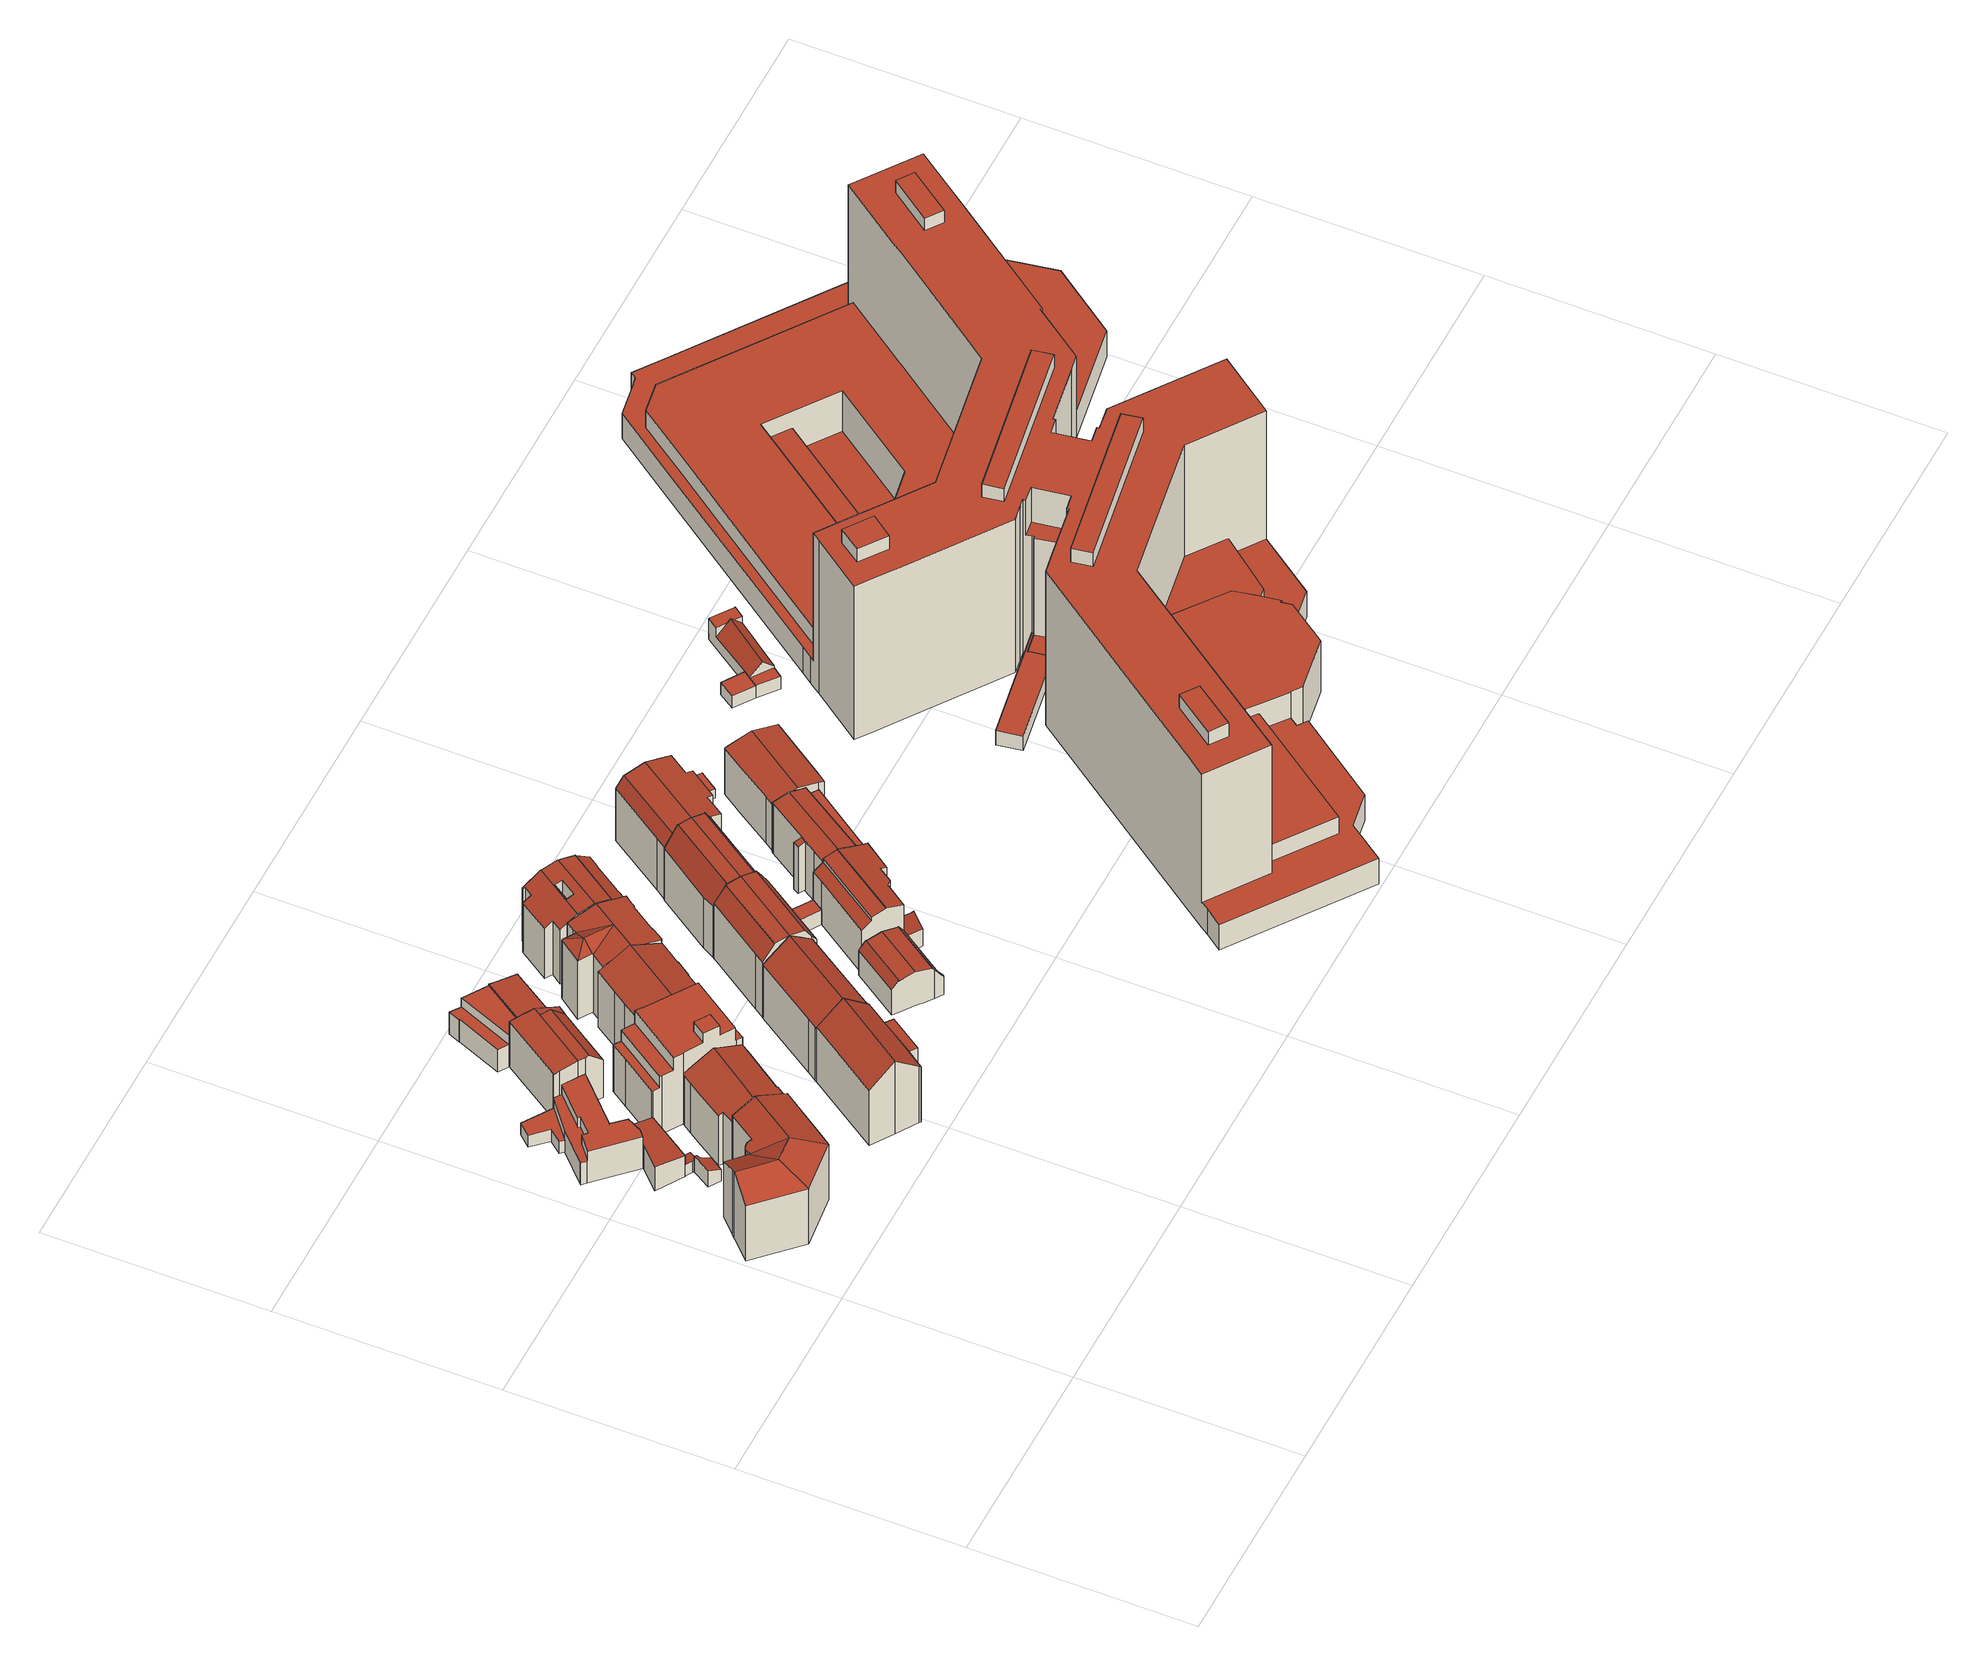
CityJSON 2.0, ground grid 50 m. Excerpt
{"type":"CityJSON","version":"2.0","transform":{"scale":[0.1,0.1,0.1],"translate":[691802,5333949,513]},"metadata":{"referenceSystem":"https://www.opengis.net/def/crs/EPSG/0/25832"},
"CityObjects":{
"building1":{"type":"Building","attributes":{"Gemeindeschluessel":"09162000","HoeheDach":"534.428","HoeheGrund":"515.010","Methode":"1000","NiedrigsteTraufeDesGebaeudes":"530.847","Geometrietyp2DReferenz":"3000","function":"31001_1000","roofType":"3100","measuredHeight":19.42,"storeysAboveGround":4},"geometry":[{"type":"MultiSurface","lod":"2","boundaries":[[[0,1,2,3,4,5]],[[6,7,8,9]],[[10,11,12,13]],[[14,15,16,17,18,19]],[[20,21,22,23]],[[24,25,26,27]],[[28,29,30,8,7,31,32]],[[2,1,33,34]],[[18,35,36,37,38,19]],[[34,33,39,40]],[[17,16,41,42,35,18]],[[32,0,5,41]],[[43,44,45,46]],[[47,28,16,15]],[[27,26,48,49]],[[50,51,7,6]],[[49,48,44,43]],[[52,47,15,14,19,38,37,20,23,4,3,2,34,40,10,13,24,27,49,43,46,50,6,9,53]],[[40,39,11,10]],[[42,41,5,22,21,36,35]],[[47,52,53,30,29,28]],[[13,12,25,24]],[[32,31,7,51,45,44,48,26,25,12,11,39,33,1,0]],[[23,22,5,4]],[[46,45,51,50]],[[37,36,21,20]],[[28,32,41,16]],[[9,8,30,53]]],"semantics":{"surfaces":[{"type":"WallSurface"},{"type":"RoofSurface"},{"type":"GroundSurface"}],"values":[0,0,0,0,0,0,1,0,0,0,1,1,0,0,0,0,0,2,0,1,0,0,1,0,0,0,1,0]}}]},
"building2":{"type":"Building","attributes":{"Gemeindeschluessel":"09162000","HoeheDach":"519.601","HoeheGrund":"515.040","Methode":"1000","NiedrigsteTraufeDesGebaeudes":"518.192","Geometrietyp2DReferenz":"3000","function":"31001_2000","roofType":"2100","measuredHeight":4.56},"geometry":[{"type":"MultiSurface","lod":"2","boundaries":[[[54,55,56,57]],[[58,59,60,61,62,56,55,63,64]],[[61,60,65,66,67,62]],[[57,56,62,67]],[[68,69,65,60,59,58]],[[68,58,64,70]],[[69,68,70,71,54,57,67,66,65]],[[64,63,55,54,71,70]]],"semantics":{"surfaces":[{"type":"WallSurface"},{"type":"RoofSurface"},{"type":"GroundSurface"}],"values":[0,1,0,0,0,0,2,0]}}]},
"building3":{"type":"Building","attributes":{"Gemeindeschluessel":"09162000","HoeheDach":"518.262","HoeheGrund":"515.070","Methode":"1000","NiedrigsteTraufeDesGebaeudes":"517.796","Geometrietyp2DReferenz":"3000","function":"31001_2000","roofType":"2100","measuredHeight":3.19},"geometry":[{"type":"MultiSurface","lod":"2","boundaries":[[[72,73,74,75,76,77]],[[78,79,80,81,82,83]],[[80,75,74,81]],[[81,74,73,82]],[[83,72,77,78]],[[79,76,75,80]],[[82,73,72,83]],[[78,77,76,79]]],"semantics":{"surfaces":[{"type":"RoofSurface"},{"type":"GroundSurface"},{"type":"WallSurface"}],"values":[0,1,2,2,2,2,2,2]}}]},
"building4":{"type":"Building","attributes":{"Gemeindeschluessel":"09162000","HoeheDach":"522.012","HoeheGrund":"515.016","Methode":"1000","NiedrigsteTraufeDesGebaeudes":"520.939","Geometrietyp2DReferenz":"3000","function":"31001_9998","roofType":"9999","measuredHeight":7,"storeysAboveGround":2},"geometry":[{"type":"MultiSurface","lod":"2","boundaries":[[[84,85,86,87,88,89,90,91]],[[92,90,89,93]],[[94,87,86,95]],[[84,96,97,85]],[[98,91,90,92]],[[99,88,87,94]],[[96,84,91,98]],[[95,86,85,97]],[[93,89,88,99]],[[97,96,98,92,93,99,94,95]]],"semantics":{"surfaces":[{"type":"RoofSurface"},{"type":"WallSurface"},{"type":"GroundSurface"}],"values":[0,1,1,1,1,1,1,1,1,2]}}]},
"building5":{"type":"Building","attributes":{"Gemeindeschluessel":"09162000","HoeheDach":"523.760","HoeheGrund":"514.744","Methode":"2000","NiedrigsteTraufeDesGebaeudes":"518.060","Geometrietyp2DReferenz":"3000","function":"31001_1000","roofType":"1000","measuredHeight":9.02,"storeysAboveGround":3},"geometry":[{"type":"MultiSurface","lod":"2","boundaries":[[[100,101,102,103]],[[104,105,106,107,108,109]],[[110,111,112,113]],[[114,115,111,110]],[[116,117,118,119]],[[113,112,106,105]],[[120,121,122,117,116]],[[123,124,125,126]],[[127,118,117,102,101,128]],[[109,108,129,130,123,126,131,132,133,122,121,134]],[[130,135,124,123]],[[108,107,136,129]],[[129,136,135,130]],[[106,112,111,115,137,138,139,125,124,135,136,107]],[[140,127,128,141]],[[104,142,120,116,119,140,141,100,103,143,144,145,114,110,113,105]],[[104,109,134,142]],[[143,103,102,133,132]],[[144,143,132,131,139,138]],[[144,138,137,145]],[[145,137,115,114]],[[142,134,121,120]],[[119,118,127,140]],[[117,122,133,102]],[[126,125,139,131]],[[141,128,101,100]]],"semantics":{"surfaces":[{"type":"WallSurface"},{"type":"RoofSurface"},{"type":"GroundSurface"}],"values":[0,0,0,0,0,0,0,0,1,1,0,0,0,1,0,2,0,0,0,0,0,0,0,0,0,0]}}]},
"building6":{"type":"Building","attributes":{"Gemeindeschluessel":"09162000","HoeheDach":"532.493","HoeheGrund":"514.980","Methode":"1000","NiedrigsteTraufeDesGebaeudes":"529.281","Geometrietyp2DReferenz":"3000","function":"31001_9998","roofType":"3100","measuredHeight":17.51,"storeysAboveGround":4},"geometry":[{"type":"MultiSurface","lod":"2","boundaries":[[[50,146,147,148]],[[149,150,151,152]],[[153,154,155,156,157,158,159,160,161,162,147,146]],[[163,164,165,53]],[[166,159,158,167]],[[156,155,168,169,170,171,172,173,174,157]],[[175,176,150,149]],[[175,177,170,169,178,176]],[[167,158,157,174]],[[162,161,160,179,180,181]],[[182,165,164,151,150,176,178,169,168,155,154]],[[152,151,164,163]],[[6,153,146,50]],[[179,160,159,166]],[[148,147,162,181]],[[183,9,182,154,153,6]],[[177,175,149,152,163,53,9,183,6,50,148,181,180,179,166,167,174,173,172,171,170]],[[53,165,182,9]]],"semantics":{"surfaces":[{"type":"WallSurface"},{"type":"RoofSurface"},{"type":"GroundSurface"}],"values":[0,0,1,0,0,0,0,0,0,0,1,0,0,0,0,0,2,0]}}]},
"building7":{"type":"Building","attributes":{"Gemeindeschluessel":"09162000","HoeheDach":"528.620","HoeheGrund":"514.672","Methode":"2000","NiedrigsteTraufeDesGebaeudes":"525.544","Geometrietyp2DReferenz":"3000","function":"31001_1000","roofType":"1000","measuredHeight":13.95,"storeysAboveGround":3},"geometry":[{"type":"MultiSurface","lod":"2","boundaries":[[[144,145,184,185]],[[186,187,188,189]],[[190,191,192]],[[186,193,194,195,187]],[[184,196,197,198,199,185]],[[200,185,199,195,194,201,202,203]],[[192,198,197]],[[143,200,203,103]],[[145,204,205,196,184]],[[204,189,188,191,190,205]],[[206,201,194,193]],[[207,202,201,206]],[[144,185,200,143]],[[204,145,144,143,103,207,206,193,186,189]],[[103,203,202,207]],[[205,190,192,197,196]],[[192,191,188,187,195,199,198]]],"semantics":{"surfaces":[{"type":"WallSurface"},{"type":"RoofSurface"},{"type":"GroundSurface"}],"values":[0,0,0,0,1,1,0,0,0,0,0,0,0,2,0,1,1]}}]},
"building8":{"type":"Building","attributes":{"Gemeindeschluessel":"09162000","HoeheDach":"538.130","HoeheGrund":"514.851","Methode":"2000","NiedrigsteTraufeDesGebaeudes":"528.398","Geometrietyp2DReferenz":"3000","function":"31001_1000","roofType":"9999","measuredHeight":23.28,"storeysAboveGround":6},"geometry":[{"type":"MultiSurface","lod":"2","boundaries":[[[208,209,210,211]],[[212,213,214,215]],[[216,217,218,219]],[[220,221,222,223,224,214,213,225,226]],[[227,222,221,228]],[[229,224,223,230]],[[215,214,224,229]],[[231,232,233,234,235,236]],[[219,218,237,238]],[[239,240,241,242]],[[243,244,245,236,235,246]],[[247,248,249,250]],[[244,251,252,245]],[[239,253,220,226,254,255,208,211,256,240]],[[216,257,243,246,258,217]],[[241,240,256,259,260,255,254,261,249,248,252,251]],[[257,242,241,251,244,243]],[[238,237,262,263]],[[225,261,254,226]],[[258,234,233,262,237,218,217]],[[230,223,222,227]],[[228,221,220,253]],[[212,250,249,261,225,213]],[[263,262,233,232]],[[247,231,236,245,252,248]],[[239,242,257,216,219,238,263,232,231,247,250,212,215,229,230,227,228,253]],[[259,210,209,260]],[[256,211,210,259]],[[260,209,208,255]],[[258,246,235,234]]],"semantics":{"surfaces":[{"type":"RoofSurface"},{"type":"WallSurface"},{"type":"GroundSurface"}],"values":[0,1,1,0,1,1,1,1,1,1,0,1,1,1,1,0,1,1,1,0,1,1,1,1,1,2,1,1,1,1]}}]},
"building9":{"type":"Building","attributes":{"Gemeindeschluessel":"09162000","HoeheDach":"535.790","HoeheGrund":"514.870","Methode":"2000","NiedrigsteTraufeDesGebaeudes":"529.957","Geometrietyp2DReferenz":"3000","function":"31001_1000","roofType":"3100","measuredHeight":20.92,"storeysAboveGround":5},"geometry":[{"type":"MultiSurface","lod":"2","boundaries":[[[264,265,266,267]],[[268,269,267,266]],[[270,271,272,273,274]],[[275,276,277,278,279,268,266,265,271,270,280,281]],[[275,281,282,283,284]],[[264,267,269,285,273,272]],[[270,274,286,280]],[[272,271,265,264]],[[277,287,288,278]],[[280,286,282,281]],[[289,284,283,290]],[[291,288,287,282,286,274,273,285]],[[277,276,289,290,287]],[[278,288,291,279]],[[268,279,291,285,269]],[[275,284,289,276]],[[283,282,287,290]]],"semantics":{"surfaces":[{"type":"WallSurface"},{"type":"GroundSurface"},{"type":"RoofSurface"}],"values":[0,0,0,1,0,2,0,0,0,0,2,2,0,0,0,0,0]}}]},
"building10":{"type":"Building","attributes":{"Gemeindeschluessel":"09162000","HoeheDach":"523.573","HoeheGrund":"514.612","Methode":"2000","NiedrigsteTraufeDesGebaeudes":"521.013","Geometrietyp2DReferenz":"3000","function":"31001_1000","roofType":"1000","measuredHeight":8.96},"geometry":[{"type":"MultiSurface","lod":"2","boundaries":[[[292,293,294,295,296]],[[297,298,299,300]],[[301,302,303,304]],[[296,295,305,306]],[[307,308,309,310,302,301]],[[300,299,293,292]],[[294,309,308,311,305,295]],[[312,311,308,307]],[[304,303,298,297]],[[294,293,310,309]],[[306,305,311,312]],[[299,298,303,302,310,293]],[[307,301,304,297,300,292,296,306,312]]],"semantics":{"surfaces":[{"type":"WallSurface"},{"type":"RoofSurface"},{"type":"GroundSurface"}],"values":[0,0,0,0,0,0,1,0,0,0,0,1,2]}}]},
"building11":{"type":"Building","attributes":{"Gemeindeschluessel":"09162000","HoeheDach":"523.957","HoeheGrund":"514.754","Methode":"1000","NiedrigsteTraufeDesGebaeudes":"523.348","Geometrietyp2DReferenz":"3000","function":"31001_2000","roofType":"1000","measuredHeight":9.2},"geometry":[{"type":"MultiSurface","lod":"2","boundaries":[[[313,314,315,316]],[[317,318,319,320]],[[317,314,313,318]],[[317,320,321,315,314]],[[316,315,321,322]],[[319,322,321,320]],[[318,313,316,322,319]]],"semantics":{"surfaces":[{"type":"WallSurface"},{"type":"GroundSurface"},{"type":"RoofSurface"}],"values":[0,0,0,1,0,0,2]}}]},
"building12":{"type":"Building","attributes":{"Gemeindeschluessel":"09162000","HoeheDach":"534.370","HoeheGrund":"514.901","Methode":"2000","NiedrigsteTraufeDesGebaeudes":"530.860","Geometrietyp2DReferenz":"3000","function":"31001_1000","roofType":"3100","measuredHeight":19.47,"storeysAboveGround":4},"geometry":[{"type":"MultiSurface","lod":"2","boundaries":[[[250,323,324,247]],[[325,326,327,328]],[[329,330,331,332,333,334,324,323]],[[335,331,330,336,337]],[[338,333,332,339]],[[212,213,329,323,250]],[[340,341,342,343]],[[213,344,342,341,327,326,345,336,330,329]],[[328,327,341,340]],[[343,342,344,215]],[[247,324,334,346]],[[337,336,345,347]],[[346,334,333,338]],[[215,344,213,212]],[[339,332,331,335]],[[335,337,347,325,328,340,343,215,212,250,247,346,338,339]],[[347,345,326,325]]],"semantics":{"surfaces":[{"type":"WallSurface"},{"type":"RoofSurface"},{"type":"GroundSurface"}],"values":[0,0,1,0,0,0,0,1,0,0,0,0,0,0,0,2,0]}}]},
"building13":{"type":"Building","attributes":{"Gemeindeschluessel":"09162000","HoeheDach":"535.218","HoeheGrund":"514.870","Methode":"2000","NiedrigsteTraufeDesGebaeudes":"530.348","Geometrietyp2DReferenz":"3000","function":"31001_9998","roofType":"3100","measuredHeight":20.35,"storeysAboveGround":5},"geometry":[{"type":"MultiSurface","lod":"2","boundaries":[[[348,349,350,351,352,353,354,355]],[[265,356,357,358]],[[359,360,351,350,361,362]],[[359,362,363,364]],[[274,363,362,361,350,349,348,365]],[[366,365,348,355,367,357,356]],[[368,270,274,365,366,271]],[[358,357,367,369]],[[360,359,364,270,368,271,265,358,369,354,353,352,351]],[[369,367,355,354]],[[271,366,356,265]],[[364,363,274,270]]],"semantics":{"surfaces":[{"type":"WallSurface"},{"type":"RoofSurface"},{"type":"GroundSurface"}],"values":[0,0,0,0,1,1,0,0,2,0,0,0]}}]},
"building14":{"type":"Building","attributes":{"Gemeindeschluessel":"09162000","HoeheDach":"533.520","HoeheGrund":"514.950","Methode":"2000","NiedrigsteTraufeDesGebaeudes":"531.768","Geometrietyp2DReferenz":"3000","function":"31001_1000","roofType":"3100","measuredHeight":18.57,"storeysAboveGround":4},"geometry":[{"type":"MultiSurface","lod":"2","boundaries":[[[370,371,372,373,374]],[[375,373,372,376,377,378,379,380]],[[381,382,380,379]],[[383,384,385,386,387,388,389,390,391,392,393,394,395,396,397,398,399,400,381,379,378,377,376,401,402,403,404,405]],[[406,407,408,409,410,411,412,413,414,415,416,417,418,419,420,370,421,422]],[[405,418,417,383]],[[423,374,424]],[[390,389,388,387,386,385,415,414,413,412,411,410]],[[372,371,425,402,401,376]],[[402,425,426,403]],[[370,374,423,427,428]],[[393,407,406,394]],[[419,418,405,404,403,426]],[[392,408,407,393]],[[391,409,408,392]],[[400,399,398,427,423,424,382,381]],[[374,373,375]],[[424,374,375,380,382]],[[390,410,409,391]],[[384,416,415,385]],[[422,421,370,428,429]],[[395,394,406,422,429,396]],[[429,428,427,398,397,396]],[[370,420,419,426,425,371]],[[383,417,416,384]]],"semantics":{"surfaces":[{"type":"RoofSurface"},{"type":"WallSurface"},{"type":"GroundSurface"}],"values":[0,1,1,2,0,1,0,1,1,1,0,1,1,1,1,1,0,0,1,1,0,1,1,0,1]}}]},
"building15":{"type":"Building","attributes":{"Gemeindeschluessel":"09162000","HoeheDach":"535.243","HoeheGrund":"515.030","Methode":"2000","NiedrigsteTraufeDesGebaeudes":"530.385","Geometrietyp2DReferenz":"3000","function":"31001_9998","roofType":"3100","measuredHeight":20.21,"storeysAboveGround":4},"geometry":[{"type":"MultiSurface","lod":"2","boundaries":[[[430,431,432,433,434]],[[435,436,437,438,439,440,441,442]],[[443,444,445,348]],[[430,446,447,431]],[[348,445,447,446]],[[448,439,438,449]],[[450,437,436,451]],[[452,440,439,448]],[[443,442,441,444]],[[449,438,437,450]],[[451,436,435,453]],[[454,434,433,455]],[[456,457,458,453,435,442,443,348,446,430,434,454]],[[455,433,432,459]],[[445,444,441,440,452,460,461,462,459,432,431,447]],[[449,450,451,453,458,457,456,454,455,459,462,461,460,452,448]]],"semantics":{"surfaces":[{"type":"RoofSurface"},{"type":"WallSurface"},{"type":"GroundSurface"}],"values":[0,0,0,1,0,1,1,1,1,1,1,1,1,1,1,2]}}]},
"building16":{"type":"Building","attributes":{"Gemeindeschluessel":"09162000","HoeheDach":"524.467","HoeheGrund":"514.767","Methode":"2000","NiedrigsteTraufeDesGebaeudes":"519.851","Geometrietyp2DReferenz":"3000","function":"31001_9998","roofType":"3100","measuredHeight":9.7,"storeysAboveGround":2},"geometry":[{"type":"MultiSurface","lod":"2","boundaries":[[[463,464,465,466,467,468,469,470,471,472,473,474]],[[475,463,474,476,477]],[[478,479,480,481]],[[482,477,476,483]],[[484,485,467,466,486,487]],[[488,465,464,489]],[[469,468,490,491]],[[492,493,494,495,491,490]],[[464,463,475,489]],[[480,479,493,492,490,468,467,485,484]],[[483,476,474,473]],[[491,495,494,478,481,496,497,498,499,482,483,473,472,471,470,469]],[[499,498,497,496,481,480,484,487,500,488,489,475,477,482]],[[500,487,486,466,465,488]],[[494,493,479,478]]],"semantics":{"surfaces":[{"type":"WallSurface"},{"type":"RoofSurface"},{"type":"GroundSurface"}],"values":[0,1,0,0,0,1,0,0,0,1,0,2,0,1,0]}}]},
"building17":{"type":"Building","attributes":{"Gemeindeschluessel":"09162000","HoeheDach":"533.810","HoeheGrund":"514.920","Methode":"2000","NiedrigsteTraufeDesGebaeudes":"529.247","Geometrietyp2DReferenz":"3000","function":"31001_1000","roofType":"3100","measuredHeight":18.89,"storeysAboveGround":4},"geometry":[{"type":"MultiSurface","lod":"2","boundaries":[[[501,502,503,504]],[[505,506,502,501]],[[507,508,509,510,511,512,513,514,515]],[[516,517,518,519]],[[520,508,507,521]],[[522,510,509,523]],[[524,525,522,523,520,521,526,527,528,516,519,529,505,501,504,530,531,532,533,534,535,536],[537,538,539,540]],[[523,509,508,520]],[[517,541,542,543,544,545,503,502,506,546,518]],[[538,547,548,539]],[[536,513,512,524]],[[524,512,511,525]],[[529,546,506,505]],[[514,549,550,515]],[[551,552,553,554],[547,555,556,548]],[[537,555,547,538]],[[530,545,544,531]],[[531,544,543,532]],[[525,511,510,522]],[[528,527,526,521,507,515,550,551,554,541,517,516]],[[519,518,546,529]],[[539,548,556,540]],[[542,553,552,549,514,513,536,535,534,533,532,543]],[[540,556,555,537]],[[504,503,545,530]],[[550,549,552,551]],[[553,542,541,554]]],"semantics":{"surfaces":[{"type":"WallSurface"},{"type":"RoofSurface"},{"type":"GroundSurface"}],"values":[0,0,1,0,0,0,2,0,1,0,0,0,0,0,1,0,0,0,0,0,0,0,0,0,0,1,0]}}]},
"building18":{"type":"Building","attributes":{"Gemeindeschluessel":"09162000","HoeheDach":"519.080","HoeheGrund":"514.910","Methode":"2000","NiedrigsteTraufeDesGebaeudes":"519.080","Geometrietyp2DReferenz":"3000","function":"31001_2000","roofType":"1000","measuredHeight":4.17},"geometry":[{"type":"MultiSurface","lod":"2","boundaries":[[[557,558,559,560,561]],[[562,563,559,558]],[[564,565,566,563,562]],[[566,565,561,560,559,563]],[[561,565,564,557]],[[557,564,562,558]]],"semantics":{"surfaces":[{"type":"GroundSurface"},{"type":"WallSurface"},{"type":"RoofSurface"}],"values":[0,1,2,1,1,1]}}]},
"building19":{"type":"Building","attributes":{"Gemeindeschluessel":"09162000","HoeheDach":"535.303","HoeheGrund":"514.930","Methode":"2000","NiedrigsteTraufeDesGebaeudes":"529.538","Geometrietyp2DReferenz":"3000","function":"31001_9998","roofType":"3100","measuredHeight":20.37,"storeysAboveGround":5},"geometry":[{"type":"MultiSurface","lod":"2","boundaries":[[[567,568,569,570,571,572]],[[573,574,575,576,577,578,579]],[[580,568,567,581]],[[582,572,571,583]],[[584,585,586,587,588,589,590,582,583,591,592,593,594,578,577,576]],[[583,571,570,591]],[[585,595,596,586]],[[597,596,595,598,575,574,599]],[[600,601,580,581]],[[602,573,579,601,600]],[[591,570,569,592]],[[602,599,574,573]],[[580,601,579,578,594,593,592,569,568]],[[590,589,588,587,586,596,597,599,602,600,581,567,572,582]],[[585,584,576,575,598,595]]],"semantics":{"surfaces":[{"type":"RoofSurface"},{"type":"WallSurface"},{"type":"GroundSurface"}],"values":[0,1,1,1,2,1,1,0,0,0,1,1,1,1,1]}}]},
"building20":{"type":"Building","attributes":{"Gemeindeschluessel":"09162000","HoeheDach":"519.930","HoeheGrund":"514.910","Methode":"1000","NiedrigsteTraufeDesGebaeudes":"518.707","Geometrietyp2DReferenz":"3000","function":"31001_2000","roofType":"1000","measuredHeight":5.02},"geometry":[{"type":"MultiSurface","lod":"2","boundaries":[[[603,604,605,606,607,608]],[[609,610,611,612,613,614]],[[615,616,617,618,619,620]],[[604,603,620,619,618,613,612,611,621,622,605]],[[618,617,614,613]],[[623,624,622,621,611,610]],[[622,624,606,605]],[[603,608,615,620]],[[608,607,606,624,623,610,609,614,617,616,615]]],"semantics":{"surfaces":[{"type":"WallSurface"},{"type":"GroundSurface"},{"type":"RoofSurface"}],"values":[0,0,0,1,0,0,0,0,2]}}]},
"building21":{"type":"Building","attributes":{"Gemeindeschluessel":"09162000","HoeheDach":"530.688","HoeheGrund":"514.920","Methode":"2000","NiedrigsteTraufeDesGebaeudes":"527.194","Geometrietyp2DReferenz":"3000","function":"31001_9998","roofType":"2100","measuredHeight":15.77,"storeysAboveGround":3},"geometry":[{"type":"MultiSurface","lod":"2","boundaries":[[[625,626,627,628]],[[629,630,620,631,632,633,634,635,636,637]],[[613,638,639,618]],[[640,641,626,625]],[[633,632,642,643]],[[628,627,644,645]],[[637,636,646,557]],[[613,645,644,647,638]],[[633,643,648,649,650,634]],[[643,642,651,652,653,654,648]],[[635,634,650,655]],[[625,628,645,613,618,620,630,629,637,557,561,656,657,654,653,652,658,640]],[[655,650,649,657,656,561,659]],[[618,639,631,620]],[[660,641,640,658,652,651]],[[557,646,659,561]],[[657,649,648,654]],[[635,655,659,646,636]],[[631,639,638,647,644,627,626,641,660,651,642,632]]],"semantics":{"surfaces":[{"type":"WallSurface"},{"type":"RoofSurface"},{"type":"GroundSurface"}],"values":[0,0,0,0,0,0,0,0,1,0,0,2,0,0,0,0,0,1,1]}}]},
"building22":{"type":"Building","attributes":{"Gemeindeschluessel":"09162000","HoeheDach":"528.597","HoeheGrund":"514.663","Methode":"2000","NiedrigsteTraufeDesGebaeudes":"528.132","Geometrietyp2DReferenz":"3000","function":"51009_1610","roofType":"2100","measuredHeight":13.93},"geometry":[{"type":"MultiSurface","lod":"2","boundaries":[[[661,662,663,664]],[[665,666,662,661]],[[666,667,663,662]],[[668,667,666,665]],[[664,663,667,668]],[[661,664,668,665]]],"semantics":{"surfaces":[{"type":"WallSurface"},{"type":"RoofSurface"},{"type":"GroundSurface"}],"values":[0,0,1,0,0,2]}}]},
"building23":{"type":"Building","attributes":{"Gemeindeschluessel":"09162000","HoeheDach":"533.911","HoeheGrund":"514.864","Methode":"2000","NiedrigsteTraufeDesGebaeudes":"529.845","Geometrietyp2DReferenz":"3000","function":"31001_1000","roofType":"3100","measuredHeight":19.05,"storeysAboveGround":4},"geometry":[{"type":"MultiSurface","lod":"2","boundaries":[[[592,578,669,670,671]],[[670,672,673,674,675,671]],[[676,677,678,576]],[[678,677,679,680,681,682,683,684,685,686,687]],[[688,679,677,676]],[[689,675,674,690]],[[691,682,681,692]],[[578,576,678,687,669]],[[690,674,673,693]],[[694,693,673,672,686,685]],[[695,684,683,696]],[[592,671,675,689]],[[696,683,682,691]],[[578,592,689,690,693,694,695,696,691,692,697,688,676,576]],[[669,687,686,672,670]],[[697,680,679,688]],[[692,681,680,697]],[[694,685,684,695]]],"semantics":{"surfaces":[{"type":"WallSurface"},{"type":"RoofSurface"},{"type":"GroundSurface"}],"values":[0,1,0,1,0,0,0,0,0,0,0,0,0,2,1,0,0,0]}}]},
"building24":{"type":"Building","attributes":{"Gemeindeschluessel":"09162000","HoeheDach":"529.483","HoeheGrund":"514.430","Methode":"2000","NiedrigsteTraufeDesGebaeudes":"526.352","Geometrietyp2DReferenz":"3000","function":"31001_9998","roofType":"3100","measuredHeight":15.05,"storeysAboveGround":3},"geometry":[{"type":"MultiSurface","lod":"2","boundaries":[[[698,699,700,701,702,703]],[[704,705,703,702]],[[706,707,708,709]],[[710,711,712,713,714,715,716,706,709,717,704,702,701,700,718,719,720]],[[710,721,722,711]],[[715,723,724,716]],[[720,725,721,710]],[[717,726,705,704]],[[714,713,727,728,723,715]],[[709,708,726,717]],[[712,711,722,729,730,727,713]],[[731,732,730,729]],[[722,721,725,731,729]],[[733,732,731,725,720,719,718,700,699]],[[723,728,698,703,705,726,708,707,724]],[[727,730,732,733,699,698,728]],[[716,724,707,706]]],"semantics":{"surfaces":[{"type":"WallSurface"},{"type":"GroundSurface"},{"type":"RoofSurface"}],"values":[0,0,0,1,0,0,0,0,0,0,0,0,2,0,2,2,0]}}]},
"building25":{"type":"Building","attributes":{"Gemeindeschluessel":"09162000","HoeheDach":"529.560","HoeheGrund":"514.790","Methode":"2000","NiedrigsteTraufeDesGebaeudes":"528.041","Geometrietyp2DReferenz":"3000","function":"31001_1000","roofType":"3100","measuredHeight":14.77,"storeysAboveGround":3},"geometry":[{"type":"MultiSurface","lod":"2","boundaries":[[[734,735,736,737]],[[738,739,740,741,742,743]],[[744,745,746,747,740,739,738,748]],[[749,750,751,736,735,752,746,745]],[[753,748,738,743]],[[754,752,735,734]],[[737,736,751,755]],[[737,755,756,757,758,759,753,743,742,741,760,761,754,734]],[[759,744,748,753]],[[755,751,750,756]],[[758,757,756,750,749,745,744,759]],[[747,746,752,754,761,760,741,740]]],"semantics":{"surfaces":[{"type":"WallSurface"},{"type":"RoofSurface"},{"type":"GroundSurface"}],"values":[0,0,1,1,0,0,0,2,0,0,0,0]}}]},
"building26":{"type":"Building","attributes":{"Gemeindeschluessel":"09162000","HoeheDach":"517.375","HoeheGrund":"514.870","Methode":"1000","NiedrigsteTraufeDesGebaeudes":"517.375","Geometrietyp2DReferenz":"3000","function":"31001_2000","roofType":"1000","measuredHeight":2.5},"geometry":[{"type":"MultiSurface","lod":"2","boundaries":[[[762,763,764,765,766,767]],[[768,763,762,767,769,770,771,772]],[[766,773,774,770,769,767]],[[765,764,775,776,777,774,773,766]],[[763,768,772,776,775,764]],[[777,776,772,771,770,774]]],"semantics":{"surfaces":[{"type":"WallSurface"},{"type":"GroundSurface"},{"type":"RoofSurface"}],"values":[0,1,0,2,0,0]}}]},
"building27":{"type":"Building","attributes":{"Gemeindeschluessel":"09162000","HoeheDach":"518.490","HoeheGrund":"514.970","Methode":"2000","NiedrigsteTraufeDesGebaeudes":"518.490","Geometrietyp2DReferenz":"3000","function":"31001_2000","roofType":"1000","measuredHeight":3.52},"geometry":[{"type":"MultiSurface","lod":"2","boundaries":[[[778,779,780,781]],[[781,780,782,783]],[[784,785,779,778]],[[780,779,785,782]],[[783,784,778,781]],[[783,782,785,784]]],"semantics":{"surfaces":[{"type":"WallSurface"},{"type":"RoofSurface"},{"type":"GroundSurface"}],"values":[0,0,0,1,2,0]}}]},
"building28":{"type":"Building","attributes":{"Gemeindeschluessel":"09162000","HoeheDach":"520.070","HoeheGrund":"515.970","Methode":"2000","NiedrigsteTraufeDesGebaeudes":"520.070","Geometrietyp2DReferenz":"3000","function":"51009_1610","roofType":"1000","measuredHeight":4.1},"geometry":[{"type":"MultiSurface","lod":"2","boundaries":[[[786,787,788,789]],[[789,788,790,791]],[[791,790,792,793]],[[794,795,796,797]],[[797,796,798,799]],[[799,798,800,801]],[[793,792,795,794]],[[799,801,786,789,791,793,794,797]],[[801,800,787,786]],[[796,795,792,790,788,787,800,798]]],"semantics":{"surfaces":[{"type":"WallSurface"},{"type":"GroundSurface"},{"type":"RoofSurface"}],"values":[0,0,0,0,0,0,0,1,0,2]}}]},
"building29":{"type":"Building","attributes":{"Gemeindeschluessel":"09162000","HoeheDach":"521.635","HoeheGrund":"514.919","Methode":"2000","NiedrigsteTraufeDesGebaeudes":"518.222","Geometrietyp2DReferenz":"3000","function":"31001_2000","roofType":"3100","measuredHeight":6.72},"geometry":[{"type":"MultiSurface","lod":"2","boundaries":[[[802,803,804,805,806,807,808,809]],[[807,806,810,811,812]],[[806,805,810]],[[813,810,805,804,814,815,816]],[[813,816,817]],[[818,814,804,803]],[[813,811,810]],[[813,817,819,820,812,811]],[[802,821,822,823,818,803]],[[802,809,824,821]],[[817,816,815,823,822,819]],[[814,818,823,815]],[[822,821,824,825,820,819]],[[825,808,807,812,820]],[[825,824,809,808]]],"semantics":{"surfaces":[{"type":"WallSurface"},{"type":"RoofSurface"},{"type":"GroundSurface"}],"values":[0,1,0,1,0,0,0,1,2,0,0,0,0,0,1]}}]},
"building30":{"type":"Building","attributes":{"name":"Europäisches Patentamt","Gemeindeschluessel":"09162000","HoeheDach":"561.860","HoeheGrund":"513.676","Methode":"2000","NiedrigsteTraufeDesGebaeudes":"514.190","Geometrietyp2DReferenz":"3000","function":"31001_3000","roofType":"1000","measuredHeight":48.18,"storeysAboveGround":11},"geometry":[{"type":"MultiSurface","lod":"2","boundaries":[[[826,827,828,829,830,831]],[[832,833,834,835,836,837,838]],[[839,840,841,842]],[[843,844,845,846]],[[847,848,849,850]],[[851,852,844,843]],[[853,854,855,856,857,858,859,860,861,862,863]],[[864,865,866,867]],[[868,869,870,871,872,873,874,875,876,877,878,879,880]],[[881,880,879,882,883,884,885]],[[886,887,888,889]],[[890,891,892,893]],[[894,895,896,897,898,899,900]],[[901,902,903,904,905,906,907]],[[908,909,910,911]],[[912,913,914,915]],[[916,790,788,917]],[[918,919,920,921]],[[922,923,924,925]],[[926,927,928,929]],[[930,790,916,931,932,933,934]],[[935,936,840,839]],[[937,938,939,940]],[[941,942,943,944,945,946,947]],[[893,948,949,950,890]],[[951,952,953,954,955,956,957,958]],[[959,960,855,854]],[[961,962,963,964]],[[959,965,966,967,968,969,970,971,972,973,974,975,960]],[[976,977,933,932]],[[978,979,980,981]],[[982,983,984,985]],[[962,986,987,988,989,990,894,900,991,965,959,854,853,963]],[[930,934,992,993]],[[994,995,996,997,998,977,976]],[[999,1000,1001,1002]],[[1003,1004,1005,1006]],[[1007,989,988,1008]],[[1009,1010,1011,1012]],[[890,950,1013,891]],[[1006,1005,1014,1015]],[[1016,1017,1018,1019,1020,1021,1022,1023,1024,1025,1026,1027,1028]],[[1029,1030,1031,1032]],[[926,1033,1034,1035,1036,927]],[[894,990,1037,1038,1039,1040,895]],[[1041,943,983,982]],[[1032,1031,1042,1043]],[[897,896,895,1040,1044,1045,866,865,1046,1047,1048,1049,1050,1051]],[[1052,1053,909,908]],[[889,888,831,830]],[[1053,1054,910,909]],[[883,882,951,958]],[[1043,1042,1055,1056]],[[1057,1058,936,935]],[[1059,1056,1055,1060,1061,1035,1034]],[[961,1062,1063,987,986,962]],[[934,933,977,998,1064,1065,1066,1067,1068,1069,992]],[[877,1070,1071,923,922,1072,1073,878]],[[1074,1075,1011,1010]],[[1065,1076,1077,1066]],[[1078,1079,1080,1081,1082,1083,1084]],[[948,1085,1086,1087]],[[981,980,887,886]],[[1088,921,920,1089]],[[1008,988,987,1063]],[[915,914,1090,1091,1092,828,827]],[[1093,1051,1050,1094]],[[938,937,1095,1096,1097,1098,1099]],[[1006,1015,1100,1029,1032,1043,1056,1059,1034,1033,926,929,1101,1098,1097,1096,907,906,905,834,833,832,1081,1080,1079,1102,847,850,1103,1041,982,985,1104,1105,864,867,1106,1107,1039,1038,1037,1007,1008,1063,1062,961,964,863,862,861,860,859,1108,1109,995,994,976,932,931,916,917,1110,1111,1112,1113,1114,1115,1116,1117,1118,1119,1120,885,884,883,958,957,956,955,978,981,886,889,830,829,828,1092,1091,1003]],[[960,975,974,973,972,971,1121,946,945,944,1122,849,848,1123,1078,1084,1124,939,938,1099,1125,928,927,1036,1035,1061,1126,1127,1128,1021,1020,1019,1018,1017,1016,872,871,870,869,868,880,881,1129,1130,1131,1132,1133,1134,1135,1136,1077,1076,1137,997,996,1138,1139,858,857,856,855],[1089,1140,1141,1088],[911,1142,1052,908],[839,842,1057,935],[1012,1143,1144,1009],[1145,1146,1147,1148]],[[997,1137,1076,1065,1064,998]],[[1078,1123,848,847,1102,1079]],[[1107,1044,1040,1039]],[[925,924,1024,1023]],[[1029,1100,1015,1014,1149,1150,1030]],[[1139,1138,996,995,1109,1108]],[[1141,918,921,1088]],[[892,1085,948,893]],[[991,1151,966,965]],[[1151,899,898,1093,1094,1152,1153,1154,845,844,852,941,947,1155,970,969,968,967,966]],[[1106,1045,1044,1107]],[[1147,999,1002,1148]],[[1055,1042,1031,1030,1150,1156,1157,1158,1060]],[[1085,892,891,1013,1159,1160,1086]],[[788,993,992,1069,1111,1110,917]],[[1116,1115,1114,1135,1134,1133]],[[1113,1112,1068,1067,1136,1135,1114]],[[1087,1161,949,948]],[[943,1041,1103,1122,944]],[[1037,990,989,1007]],[[1140,919,918,1141]],[[1144,1074,1010,1009]],[[905,904,835,834]],[[1047,1046,1162,1163,1154,1153,1048]],[[1145,1001,1000,1146]],[[1128,1156,1150,1149,913,912,1022,1021]],[[1060,1158,1157,1156,1128,1127,1126,1061]],[[900,899,1151,991]],[[1012,1011,1075,1143]],[[1091,1090,1004,1003]],[[1111,1069,1068,1112]],[[1066,1077,1136,1067]],[[1119,1118,1117,1132,1131,1130,1129,1120]],[[898,897,1051,1093]],[[832,838,1082,1081]],[[1152,1049,1048,1153]],[[942,941,852,851]],[[867,866,1045,1106]],[[1098,1101,929,928,1125,1099]],[[903,902,837,836]],[[1149,1014,1005,1004,1090,914,913]],[[1116,1133,1132,1117]],[[1058,841,840,936]],[[1143,1075,1074,1144]],[[878,1073,1072,922,925,1023,1022,912,915,827,826,831,888,887,980,979,954,953,952,951,882,879]],[[1148,1002,1001,1145]],[[1086,1160,1161,1087]],[[846,845,1154,1163]],[[1142,1054,1053,1052]],[[1089,920,919,1140]],[[964,963,853,863]],[[1164,1124,1084,1083]],[[864,1105,1104,1165,1162,1046,865]],[[1162,1165,984,983,943,942,851,843,846,1163]],[[836,835,904,903]],[[790,930,993,788]],[[1146,1000,999,1147]],[[850,849,1122,1103]],[[876,875,874,873,1028,1027,1026,1025,1024,924,923,1071,1070,877],[1160,1159,1013,950,949,1161]],[[873,872,1016,1028]],[[1120,1129,881,885]],[[940,939,1124,1164]],[[1164,1083,1082,838,837,902,901,1095,937,940]],[[985,984,1165,1104]],[[1096,1095,901,907]],[[970,1155,947,946,1121,971]],[[955,954,979,978]],[[842,841,1058,1057]],[[859,858,1139,1108]],[[911,910,1054,1142]],[[1094,1050,1049,1152]]],"semantics":{"surfaces":[{"type":"WallSurface"},{"type":"RoofSurface"},{"type":"GroundSurface"}],"values":[0,0,0,0,0,0,0,0,0,0,0,1,0,0,0,0,0,1,0,0,0,0,0,0,0,0,0,0,0,0,0,0,1,0,0,1,0,0,0,0,0,0,0,0,0,0,0,1,0,0,1,0,0,0,0,0,1,0,1,0,0,1,0,0,0,0,0,0,2,1,0,0,0,0,0,0,0,0,0,1,0,0,1,0,0,0,0,0,0,0,0,0,0,0,0,0,0,0,0,0,0,0,0,0,0,0,0,0,0,0,1,0,1,0,1,0,0,0,0,0,0,0,0,1,1,1,0,0,1,0,0,0,1,0,0,0,0,0,0,0,0]}}]}
},
"vertices":[
[129,759,179],[132,759,180],[132,759,20],[129,759,20],[129,760,20],[129,760,179],[246,800,20],[246,800,214],[253,796,210],[253,796,20],[139,772,20],[139,772,179],[143,774,180],[143,774,20],[56,653,20],[95,615,20],[95,615,179],[56,653,179],[2,708,179],[2,708,20],[56,762,20],[56,762,207],[91,797,178],[91,797,20],[147,775,20],[147,775,182],[152,774,184],[152,774,20],[218,629,179],[235,653,179],[308,760,179],[182,706,214],[174,694,214],[134,765,179],[134,765,20],[46,752,214],[47,753,214],[47,753,20],[46,752,20],[136,769,179],[136,769,20],[112,687,214],[92,706,214],[158,770,20],[158,770,187],[160,767,189],[160,767,20],[218,629,20],[156,772,186],[156,772,20],[202,829,20],[202,829,188],[235,653,20],[308,760,20],
[175,899,20],[175,899,66],[181,896,63],[181,896,20],[175,841,53],[195,870,52],[196,872,52],[182,885,60],[179,889,62],[171,892,66],[150,857,66],[196,872,20],[182,885,20],[179,889,20],[175,841,20],[195,870,20],[150,857,20],[171,892,20],
[171,901,53],[175,899,53],[181,896,52],[195,917,48],[171,932,48],[156,910,53],[156,910,21],[171,932,21],[195,917,21],[181,896,21],[175,899,21],[171,901,21],
[140,991,88],[96,948,90],[156,910,79],[171,932,79],[223,1011,79],[175,1041,88],[158,1008,87],[143,995,88],[158,1008,20],[175,1041,20],[171,932,20],[156,910,20],[140,991,20],[96,948,20],[143,995,20],[223,1011,20],
[125,1250,17],[125,1250,51],[188,1208,51],[188,1208,17],[62,1078,17],[143,995,17],[143,995,108],[63,1077,108],[63,1077,80],[62,1078,80],[175,1041,17],[175,1041,108],[158,1008,108],[158,1008,17],[148,1070,17],[148,1070,108],[119,1152,17],[119,1152,51],[111,1161,51],[111,1161,17],[54,1089,17],[54,1089,80],[119,1152,80],[140,1129,80],[140,1129,108],[136,1132,108],[136,1132,80],[134,1188,51],[101,1223,51],[99,1106,80],[108,1097,80],[203,1198,80],[199,1201,80],[188,1208,80],[53,1087,80],[108,1097,108],[99,1106,108],[248,1168,108],[235,1177,108],[203,1198,108],[134,1188,17],[101,1223,17],[53,1087,17],[199,1201,17],[235,1177,17],[248,1168,17],
[202,829,169],[218,857,169],[218,857,20],[384,875,20],[384,875,165],[326,791,165],[326,791,20],[246,800,193],[249,798,195],[344,935,195],[284,973,163],[283,973,163],[282,972,163],[280,969,163],[266,948,163],[251,925,163],[210,862,164],[328,789,20],[328,789,164],[308,760,164],[280,969,20],[282,972,20],[357,927,188],[401,899,165],[401,899,20],[357,927,20],[344,935,20],[284,973,20],[283,973,20],[398,895,20],[398,895,165],[400,899,20],[400,899,165],[266,948,20],[251,925,20],[210,862,20],[253,796,193],[249,798,20],
[248,1168,155],[235,1177,154],[365,1289,17],[365,1289,132],[375,1283,126],[375,1283,17],[363,1265,125],[363,1265,126],[362,1266,126],[310,1326,17],[310,1326,151],[327,1314,154],[256,1163,156],[336,1283,156],[316,1296,154],[316,1297,154],[199,1201,149],[280,1346,147],[191,1212,147],[188,1208,147],[282,1145,17],[282,1145,126],[280,1346,17],[191,1212,17],
[356,927,251],[376,957,251],[344,978,251],[324,948,251],[466,1024,19],[466,1024,186],[478,1016,186],[478,1016,19],[223,1011,19],[223,1011,154],[224,1013,154],[224,1013,19],[389,907,186],[401,899,186],[412,917,186],[460,988,186],[476,1013,186],[465,1024,186],[387,908,186],[412,917,19],[401,899,19],[476,1013,19],[460,988,19],[320,1122,19],[304,1133,19],[304,1133,154],[319,1123,154],[319,1123,186],[320,1122,186],[278,1094,154],[278,1094,19],[283,973,19],[283,973,223],[282,972,223],[282,972,19],[241,1000,186],[264,984,186],[346,1106,186],[238,1002,186],[358,1098,19],[358,1098,223],[357,1097,223],[357,1097,19],[264,984,223],[346,1106,223],[389,907,19],[387,908,223],[356,927,223],[324,948,223],[241,1000,19],[238,1002,154],[344,978,223],[376,957,223],[465,1024,223],[302,1130,154],[302,1130,19],
[493,782,177],[493,782,19],[383,617,19],[383,617,177],[432,585,19],[432,585,227],[588,717,19],[542,748,19],[542,748,228],[543,748,228],[588,717,182],[583,657,19],[533,582,19],[513,595,19],[483,552,19],[480,554,19],[592,715,19],[563,670,19],[563,670,177],[563,670,172],[583,657,170],[433,584,228],[592,715,178],[513,595,177],[483,552,177],[533,582,170],[513,595,172],[480,554,181],
[280,1347,16],[280,1347,106],[280,1347,80],[258,1361,80],[258,1361,16],[310,1326,16],[310,1326,106],[280,1346,106],[280,1346,16],[335,1472,16],[335,1472,106],[385,1439,106],[385,1439,16],[300,1463,80],[300,1463,16],[310,1490,16],[310,1490,80],[332,1474,80],[332,1474,106],[299,1463,80],[299,1463,16],
[438,1402,104],[438,1402,18],[402,1427,18],[402,1427,108],[365,1289,18],[365,1289,103],[310,1326,110],[310,1326,18],[385,1439,18],[385,1439,110],
[357,1097,179],[358,1098,179],[535,1101,19],[535,1101,179],[536,1100,179],[536,1100,19],[418,1056,214],[508,1191,214],[456,1225,184],[447,1232,179],[414,1182,179],[391,1149,179],[456,1225,19],[568,1151,179],[568,1151,19],[414,1182,19],[447,1232,19],[513,1067,19],[513,1067,179],[512,1068,179],[512,1068,19],[478,1016,179],[569,1151,179],[391,1149,19],[569,1151,19],
[656,915,222],[676,902,204],[699,887,182],[699,887,19],[676,902,19],[656,915,19],[604,949,19],[604,949,174],[493,782,173],[496,786,174],[496,786,19],[605,743,19],[699,886,19],[699,886,182],[605,743,182],[591,721,182],[591,721,19],[545,746,222],[542,748,220],[510,807,174],[545,746,19],[510,807,19],
[552,1247,205],[515,1312,188],[514,1311,189],[513,1311,189],[495,1285,205],[488,1327,189],[514,1311,20],[513,1311,20],[488,1327,20],[486,1328,20],[486,1328,188],[448,1276,20],[448,1276,188],[633,1246,20],[628,1238,20],[627,1239,20],[626,1237,20],[625,1237,20],[589,1183,20],[589,1182,20],[585,1176,20],[586,1176,20],[571,1152,20],[569,1153,20],[568,1151,20],[513,1188,20],[456,1226,20],[477,1256,20],[478,1257,20],[477,1258,20],[449,1276,20],[515,1312,20],[520,1319,20],[533,1338,20],[588,1301,20],[645,1263,20],[568,1151,188],[569,1153,188],[571,1152,188],[586,1176,188],[585,1176,188],[589,1182,188],[589,1183,188],[625,1237,188],[626,1237,188],[627,1239,188],[628,1238,188],[633,1246,188],[645,1263,188],[588,1301,205],[571,1275,205],[534,1219,205],[513,1188,205],[477,1258,188],[449,1276,188],[520,1319,188],[533,1338,188],[478,1257,188],[477,1256,188],[456,1226,188],
[628,934,215],[730,1087,215],[707,1102,179],[619,971,179],[604,949,179],[699,887,191],[708,881,174],[743,934,175],[791,1006,175],[809,1033,175],[798,1041,198],[788,1048,218],[685,896,218],[685,896,217],[788,1048,217],[759,1067,222],[628,934,217],[730,1087,217],[809,1033,20],[791,1006,20],[743,934,20],[708,881,20],[798,1041,20],[699,887,20],[604,949,20],[619,971,20],[628,934,20],[656,915,20],[685,896,20],[707,1102,20],[788,1048,20],[759,1067,20],[730,1087,20],
[800,818,110],[800,818,108],[831,797,115],[861,776,108],[861,776,109],[872,769,90],[872,769,18],[861,776,18],[831,797,18],[800,818,18],[793,823,18],[793,823,99],[730,714,110],[787,827,90],[718,724,90],[811,654,18],[811,654,70],[793,666,101],[793,666,18],[718,724,18],[787,827,18],[789,669,109],[790,670,109],[790,670,108],[789,669,108],[760,692,115],[730,714,108],[803,667,90],[803,667,18],[804,665,87],[815,657,69],[815,657,18],[804,665,18],[789,669,18],[776,679,18],[760,692,18],[730,714,18],[776,679,111],
[566,1449,19],[566,1449,162],[581,1438,175],[581,1438,19],[520,1381,19],[520,1381,163],[645,1263,176],[657,1282,176],[661,1288,176],[660,1288,177],[704,1355,177],[705,1354,176],[720,1376,176],[693,1395,198],[617,1282,198],[533,1338,19],[533,1338,185],[520,1347,175],[520,1347,19],[657,1282,19],[645,1263,19],[660,1288,19],[661,1288,19],[705,1354,19],[704,1355,19],[617,1282,19],[584,1303,19],[552,1325,19],[536,1371,19],[595,1458,19],[591,1460,19],[592,1463,19],[628,1439,19],[660,1417,19],[693,1395,19],[720,1376,19],[603,1398,19],[579,1361,19],[594,1352,19],[617,1388,19],[552,1325,200],[628,1439,200],[592,1463,172],[591,1460,172],[595,1458,175],[536,1371,175],[579,1361,200],[594,1352,204],[693,1395,199],[617,1282,199],[584,1303,208],[660,1417,208],[628,1439,199],[552,1325,199],[603,1398,200],[617,1388,204],
[878,949,19],[791,1006,19],[809,1033,19],[818,1028,19],[895,975,19],[791,1006,61],[809,1033,61],[878,949,61],[895,975,61],[818,1028,61],
[732,1086,219],[834,1239,219],[809,1256,168],[725,1132,165],[709,1105,168],[707,1102,168],[885,1204,218],[885,1204,220],[897,1196,194],[897,1196,19],[885,1204,19],[860,1221,19],[860,1221,223],[834,1239,218],[732,1086,218],[707,1102,19],[709,1105,19],[841,1108,19],[816,1070,19],[798,1041,19],[797,1042,19],[783,1051,19],[757,1069,19],[732,1086,19],[725,1132,19],[809,1256,19],[834,1239,19],[859,1221,19],[816,1070,188],[798,1041,187],[797,1042,190],[841,1108,190],[783,1051,220],[757,1069,223],[859,1221,223],[783,1051,218],
[909,745,19],[928,762,19],[952,784,19],[952,784,60],[928,762,65],[909,745,69],[924,805,59],[924,804,59],[924,804,19],[924,805,19],[921,821,19],[921,821,57],[872,769,69],[905,817,59],[906,818,59],[906,818,19],[905,817,19],[872,769,19],[946,788,19],[948,787,19],[946,788,59],[948,787,59],
[956,844,19],[956,844,155],[944,853,160],[944,853,19],[812,810,19],[839,792,19],[872,769,164],[839,792,177],[839,792,176],[812,810,168],[812,810,158],[793,823,142],[793,823,19],[921,821,161],[906,818,164],[999,905,19],[999,905,155],[941,944,177],[941,944,176],[923,822,160],[923,822,19],[878,949,142],[921,821,160],[934,949,174],[915,962,168],[914,962,168],[955,935,172],[955,935,19],[941,944,19],[934,949,19],[914,962,158],[914,962,19],[915,962,19],[984,915,19],[895,975,142],[984,915,160],
[935,1026,17],[935,1026,151],[943,1039,151],[943,1039,17],[950,1017,17],[950,1017,156],[958,1029,156],[958,1029,17],
[860,1221,208],[825,1245,197],[809,1256,169],[927,1398,197],[912,1409,169],[826,1280,168],[811,1257,169],[916,1183,19],[916,1183,194],[897,1196,200],[933,1208,194],[945,1228,194],[957,1220,191],[1000,1283,191],[986,1292,195],[1016,1337,195],[1008,1343,197],[967,1371,209],[865,1218,209],[933,1208,19],[811,1257,19],[826,1280,19],[1000,1283,19],[957,1220,19],[912,1409,19],[1008,1343,19],[1016,1337,19],[986,1292,19],[945,1228,19],
[1049,1099,165],[1060,1091,162],[1060,1091,14],[1049,1099,14],[1017,1120,14],[1017,1120,157],[1014,1116,14],[1014,1116,157],[934,992,14],[934,992,157],[950,1017,157],[950,1017,14],[1018,933,14],[999,905,14],[979,919,14],[955,935,14],[947,941,14],[934,949,14],[915,962,14],[958,1029,14],[1072,1083,14],[1081,1077,14],[1106,1060,14],[1018,933,134],[999,905,134],[934,949,162],[915,962,157],[1106,1060,134],[958,1029,157],[955,935,163],[947,941,165],[979,919,134],[979,919,157],[1081,1077,134],[1081,1077,157],[1072,1083,159],
[1216,1199,18],[1216,1199,151],[1130,1073,151],[1130,1073,18],[1031,1140,151],[1081,1217,151],[1115,1267,150],[1115,1267,18],[1081,1217,18],[1031,1140,18],[1060,1091,164],[1066,1087,166],[1166,1233,166],[1116,1267,151],[1017,1120,151],[1072,1083,164],[1106,1060,154],[1116,1053,151],[1170,1230,165],[1017,1120,18],[1170,1230,18],[1116,1053,18],[1106,1060,18],[1072,1083,18],[1066,1087,18],[1060,1091,18],[1116,1267,18],[1166,1233,18],
[1031,1326,19],[1097,1280,19],[1097,1280,44],[1031,1326,44],[1030,1327,44],[1030,1327,19],[1125,1321,19],[1035,1333,19],[1060,1365,19],[1099,1339,19],[1126,1321,19],[1035,1333,44],[1060,1365,44],[1125,1321,44],[1126,1321,44],[1099,1339,44],
[1396,1354,20],[1396,1354,55],[1371,1319,55],[1371,1319,20],[1327,1349,55],[1327,1349,20],[1350,1385,20],[1350,1385,55],
[1714,876,30],[1714,876,71],[1665,868,71],[1665,868,30],[1672,822,71],[1672,822,30],[1722,830,71],[1722,830,30],[1722,825,30],[1722,825,71],[1455,781,71],[1455,781,30],[1446,836,71],[1446,836,30],[1713,881,71],[1713,881,30],
[1414,1285,19],[1525,1434,19],[1525,1434,78],[1508,1411,78],[1508,1411,60],[1430,1306,60],[1430,1306,55],[1414,1285,55],[1494,1421,78],[1487,1426,86],[1409,1321,86],[1480,1431,78],[1522,1436,78],[1476,1469,78],[1459,1445,78],[1459,1445,52],[1522,1436,19],[1396,1353,56],[1385,1338,57],[1372,1319,19],[1396,1353,19],[1476,1469,19],[1372,1319,55],[1385,1338,55],
[2369,1619,80],[2504,1522,80],[2504,1522,7],[2369,1619,7],[2054,1845,7],[2054,1845,80],[1942,866,7],[1947,867,7],[1991,874,7],[1991,874,71],[1947,867,71],[1947,867,350],[1942,866,350],[1966,806,450],[1966,806,489],[1974,761,489],[1974,761,450],[1936,491,80],[1936,491,128],[1934,501,128],[1934,501,80],[1963,846,7],[1963,846,450],[1998,851,450],[1998,851,7],[1960,495,80],[1960,495,128],[1182,258,80],[1193,274,80],[1193,274,450],[1229,325,450],[1296,418,450],[1555,778,450],[1555,778,7],[1296,418,7],[1229,325,7],[1193,274,7],[1182,258,7],[1921,440,7],[1921,440,155],[1925,417,155],[1925,417,7],[1475,1222,450],[1487,1213,450],[1546,1171,450],[1554,1165,450],[1681,1074,450],[1681,1074,129],[1554,1165,129],[1546,1171,129],[1487,1213,129],[1475,1222,129],[1475,1222,80],[1457,1235,80],[1457,1235,450],[1445,1217,450],[1463,1243,80],[1463,1243,7],[1457,1235,7],[1445,1217,7],[1996,1867,7],[1996,1867,80],[2005,1880,80],[2005,1880,7],[1949,1264,12],[2093,1466,12],[2002,1532,12],[1791,1237,12],[1711,322,80],[1711,322,155],[1656,365,155],[1634,383,155],[1634,383,128],[1656,365,128],[1656,365,80],[1934,912,350],[1939,913,350],[1939,913,71],[1983,921,71],[1983,921,7],[1939,913,7],[1934,912,7],[1423,1124,450],[1423,1124,488],[1458,1173,488],[1458,1173,450],[2464,1462,80],[2464,1462,81],[2506,1520,81],[2506,1520,80],[1672,822,7],[1665,868,7],[1307,269,488],[1373,362,488],[1336,389,488],[1269,296,488],[1884,1793,80],[1884,1793,129],[1955,1804,129],[1955,1804,80],[2100,964,7],[2100,964,450],[2065,958,450],[2065,958,7],[1718,829,71],[1718,829,7],[1722,830,7],[1722,830,350],[1718,829,350],[1599,745,450],[1599,745,489],[1931,930,350],[1931,930,450],[1896,924,450],[1896,924,350],[2054,615,128],[2054,615,80],[2124,565,80],[2124,565,450],[2054,615,450],[1974,673,450],[1974,673,128],[1791,1237,81],[1791,1237,129],[1949,1264,129],[1482,1269,80],[1572,1394,80],[1783,1689,80],[1899,1851,80],[1899,1851,7],[1783,1689,7],[1572,1394,7],[1482,1269,7],[1321,183,80],[1321,183,450],[1444,9,7],[1444,9,80],[1153,218,80],[1153,218,7],[1337,205,80],[1337,205,128],[1343,213,128],[1357,233,128],[1424,326,128],[1631,616,128],[1631,616,450],[1424,326,450],[1357,233,450],[1343,213,450],[1337,205,450],[1722,825,7],[1722,825,350],[1976,1863,7],[1976,1863,80],[1983,1865,80],[1983,1865,7],[2030,435,7],[2030,435,80],[1949,422,80],[1949,422,7],[1485,65,80],[1502,90,80],[1586,104,80],[1719,288,80],[1698,303,80],[1472,108,80],[1709,875,350],[1709,875,71],[1725,811,7],[1725,806,7],[1725,806,450],[1725,811,450],[1725,811,350],[2315,1348,485],[2383,1443,485],[2348,1468,485],[2280,1374,485],[2639,1425,7],[2639,1425,81],[2624,1404,81],[2624,1404,7],[1719,288,7],[1586,104,7],[1683,975,450],[1683,975,487],[2048,1037,487],[2048,1037,450],[2093,1466,129],[2620,1399,81],[2620,1399,7],[2018,1130,450],[2047,1170,450],[2203,1387,450],[2223,1416,450],[2316,1545,450],[2327,1561,450],[2327,1561,80],[2316,1545,80],[2316,1545,129],[2223,1416,129],[2203,1387,129],[2047,1170,129],[2018,1130,129],[2582,1347,7],[2582,1347,82],[2602,1230,82],[2602,1230,7],[2180,1074,7],[2184,1081,7],[2184,1081,450],[2180,1074,450],[1698,303,7],[1711,322,7],[1712,323,7],[1712,323,155],[2124,565,7],[2494,1080,82],[2494,1080,7],[1736,306,155],[1860,326,155],[1926,440,155],[1916,498,155],[1908,540,155],[1801,620,155],[1673,598,155],[1611,511,155],[1481,1082,450],[1481,1082,488],[1517,1131,488],[2243,1039,82],[2243,1039,7],[1606,699,450],[1606,699,489],[2188,1078,7],[2188,1078,82],[2188,1078,450],[1485,65,7],[1502,90,7],[1736,813,350],[1759,817,350],[1746,898,350],[1711,893,350],[1713,881,350],[1714,876,350],[1589,1382,129],[1801,1676,129],[1801,1676,80],[1589,1382,80],[1690,930,487],[2055,991,487],[1759,817,450],[1746,898,450],[1946,843,450],[1946,843,7],[1945,848,7],[1943,861,7],[1943,861,350],[1945,848,350],[1945,848,450],[2002,1532,81],[1945,1573,81],[1734,1278,81],[1269,296,450],[1336,389,450],[2570,1474,81],[2570,1474,7],[2506,1520,7],[1611,511,128],[1673,598,128],[1934,917,350],[1934,917,7],[1931,930,7],[1931,936,7],[1931,936,450],[2597,1367,7],[2060,957,7],[1959,845,7],[2217,694,7],[1945,444,7],[1926,440,7],[1860,326,7],[1736,306,7],[1589,784,7],[1593,785,7],[1709,875,7],[1714,876,7],[1713,881,7],[1711,893,7],[1710,899,7],[1695,897,7],[1692,896,7],[1656,891,7],[1450,1038,7],[1392,1080,7],[1362,1102,7],[1775,640,450],[2217,694,450],[1959,845,450],[1908,842,450],[2060,957,450],[2359,1316,450],[2428,1412,450],[2464,1462,450],[1362,1102,450],[1392,1080,450],[1450,1038,450],[1656,891,450],[1692,896,450],[1695,897,450],[1710,899,450],[1711,893,450],[1736,813,450],[1593,785,450],[1589,784,450],[1373,362,450],[1307,269,450],[1517,1131,450],[2055,991,450],[1690,930,450],[2348,1468,450],[2383,1443,450],[2315,1348,450],[2280,1374,450],[2597,1367,81],[2597,1367,82],[1472,108,128],[1801,620,128],[1908,540,128],[1916,498,128],[1775,640,128],[2464,1462,82],[2428,1412,82],[2359,1316,82],[2002,1532,129],[1945,1573,129],[1734,1278,129],[1926,440,80],[1916,498,80],[1908,842,350],[1945,444,80]
]}
